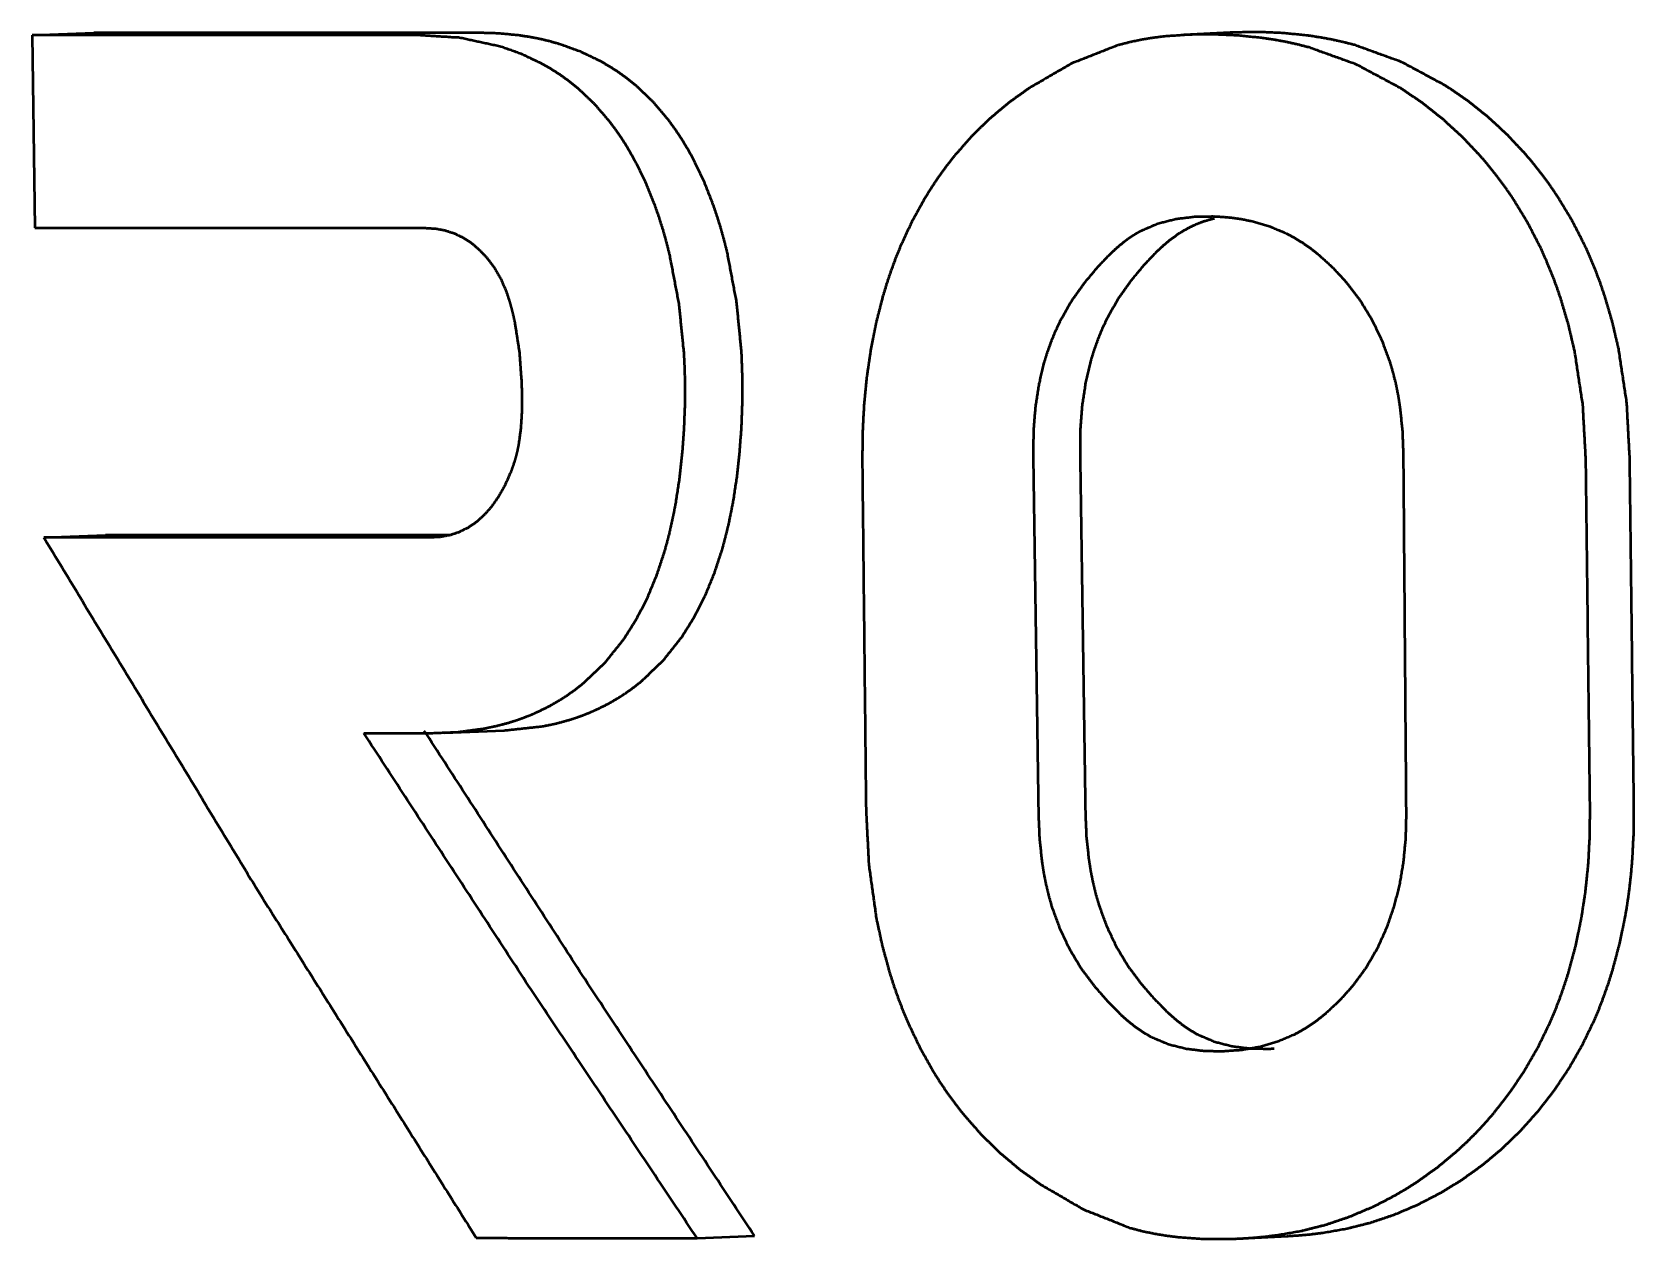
# Paper-space layout 'Layout1' of a CAD drawing. Header units: millimetres. Extents: x 69 to 348, y 30 to 269.
# Drawn here: x 78.74 to 84.18, y 138.42 to 142.52 of the extents above; entities that cross this region are included whole.
import ezdxf

# ---------------------------------------------------------------- set-up
doc = ezdxf.new("R2010")
doc.units = ezdxf.units.MM
doc.layers.add('170', color=7, linetype='Continuous', true_color=0xffffff)

psp = doc.layouts.get("Layout1")

# ---------------------------------------------------------------- linework, layer by layer
at = {"layer": '170', "color": 155, "linetype": 'Continuous', "lineweight": 50}
for p, q in [((78.7436, 142.5047), (78.9531, 142.513)), ((82.8076, 142.5138), (82.6504, 142.5057)), ((78.7436, 142.5047), (78.7535, 141.8511)), ((78.7838, 140.8015), (78.9933, 140.8099)), ((80.1419, 140.1395), (80.3448, 140.1476)), ((80.9995, 138.426), (81.1941, 138.4338)), ((82.8458, 138.4253), (83.0024, 138.4334))]:
    psp.add_line(p, q, dxfattribs=at)
for points, knots in [([(80.2569, 142.5128), (79.5933, 142.513), (78.9531, 142.513)], [0, 0, 0.508972, 1, 1]), ([(80.948, 140.4652), (80.9906, 140.5334), (81.0271, 140.6054), (81.0581, 140.681), (81.084, 140.7598), (81.0952, 140.8004), (81.1052, 140.8414), (81.1141, 140.8827), (81.122, 140.9241), (81.1347, 141.0075), (81.1439, 141.0915), (81.15, 141.176), (81.1532, 141.261), (81.1532, 141.3465), (81.15, 141.4319), (81.1332, 141.6005), (81.1022, 141.766), (81.092, 141.8069), (81.0808, 141.8475), (81.0684, 141.8879), (81.0548, 141.928), (81.024, 142.0061), (80.9884, 142.0808), (80.9687, 142.1168), (80.9475, 142.1518), (80.9249, 142.1858), (80.901, 142.2184), (80.8499, 142.2787), (80.7942, 142.3321), (80.7645, 142.3561), (80.7338, 142.3784), (80.702, 142.3989), (80.6697, 142.4175), (80.6035, 142.449), (80.5355, 142.4736), (80.5009, 142.4835), (80.4662, 142.4918), (80.4314, 142.4985), (80.3965, 142.5039), (80.3267, 142.5107), (80.2569, 142.5128)], [0, 0, 0.031199, 0.062556, 0.094264, 0.126467, 0.142795, 0.1592, 0.175587, 0.191962, 0.224703, 0.257494, 0.290374, 0.323382, 0.356572, 0.389746, 0.455513, 0.520887, 0.537234, 0.553598, 0.570005, 0.586438, 0.619025, 0.651152, 0.667089, 0.682966, 0.698811, 0.714508, 0.74519, 0.775144, 0.789955, 0.804707, 0.819369, 0.833849, 0.862293, 0.89036, 0.904323, 0.918199, 0.931962, 0.945646, 0.972863, 1, 1]), ([(83.3855, 142.325), (83.2346, 142.4056), (83.0771, 142.4625), (83.0367, 142.4729), (82.9959, 142.4819), (82.9547, 142.4894), (82.9133, 142.4955), (82.8308, 142.5037), (82.7486, 142.5073), (82.6668, 142.5064), (82.5854, 142.5006), (82.5448, 142.4955), (82.5043, 142.4888), (82.4639, 142.4802), (82.4239, 142.4698), (82.2711, 142.4096), (82.1275, 142.3267)], [0, 0, 0.128701, 0.254702, 0.286111, 0.317563, 0.349099, 0.380579, 0.442976, 0.504852, 0.566413, 0.627852, 0.65862, 0.689493, 0.720559, 0.75168, 0.875272, 1, 1]), ([(83.5389, 142.3329), (83.3888, 142.4136), (83.2322, 142.4705), (83.192, 142.481), (83.1514, 142.4899), (83.1104, 142.4974), (83.0692, 142.5036), (82.987, 142.5118), (82.9053, 142.5154), (82.8077, 142.5138)], [0, 0, 0.222495, 0.440237, 0.494516, 0.548861, 0.603344, 0.657742, 0.765575, 0.872514, 1, 1]), ([(80.7509, 140.4573), (80.7939, 140.5255), (80.8309, 140.5977), (80.8623, 140.6736), (80.8887, 140.7528), (80.9, 140.7934), (80.9101, 140.8345), (80.9191, 140.8757), (80.927, 140.9171), (80.9398, 141.0005), (80.9491, 141.0845), (80.9554, 141.1692), (80.9586, 141.2544), (80.959, 141.2973), (80.9585, 141.3401), (80.9573, 141.3828), (80.9552, 141.4253), (80.9382, 141.5939), (80.9065, 141.76), (80.8962, 141.8012), (80.8847, 141.8421), (80.872, 141.8826), (80.8583, 141.9225), (80.8272, 142.0001), (80.791, 142.0747), (80.7709, 142.1108), (80.7494, 142.1459), (80.7266, 142.1796), (80.7026, 142.2119), (80.6512, 142.2716), (80.5948, 142.3249), (80.5647, 142.349), (80.5335, 142.3713), (80.5016, 142.3916), (80.469, 142.4099), (80.4024, 142.4413), (80.3337, 142.4658), (80.1939, 142.4959), (80.0534, 142.5047)], [0, 0, 0.031227, 0.062636, 0.094425, 0.126731, 0.143072, 0.15943, 0.175755, 0.192076, 0.224742, 0.257486, 0.290352, 0.323372, 0.339954, 0.356531, 0.373059, 0.38954, 0.45515, 0.520626, 0.53704, 0.553493, 0.569934, 0.586274, 0.618644, 0.650721, 0.666712, 0.682654, 0.698424, 0.713971, 0.744505, 0.774526, 0.789462, 0.804307, 0.81895, 0.833407, 0.861938, 0.890179, 0.945508, 1, 1]), ([(82.1275, 142.3267), (82.0577, 142.2771), (81.992, 142.2221), (81.9303, 142.1619), (81.8727, 142.0963), (81.8454, 142.0615), (81.8192, 142.0256), (81.7943, 141.9887), (81.7708, 141.9509), (81.7275, 141.8726), (81.6894, 141.7909), (81.6723, 141.7487), (81.6564, 141.7056), (81.6418, 141.6618), (81.6284, 141.6176), (81.6056, 141.5281), (81.5877, 141.4372), (81.5742, 141.345), (81.5651, 141.2516), (81.5602, 141.1577), (81.5593, 141.0634)], [0, 0, 0.059223, 0.11845, 0.178063, 0.238418, 0.26901, 0.299768, 0.330529, 0.361321, 0.423122, 0.485483, 0.516975, 0.548709, 0.580632, 0.61258, 0.676446, 0.740504, 0.804919, 0.869774, 0.934841, 1, 1]), ([(84.0136, 141.0633), (84.0034, 141.25), (83.9757, 141.4333), (83.9545, 141.5235), (83.9281, 141.6127), (83.9129, 141.6569), (83.8962, 141.7008), (83.8783, 141.744), (83.8591, 141.7863), (83.8167, 141.8683), (83.769, 141.9468), (83.7431, 141.9847), (83.716, 142.0217), (83.6875, 142.0578), (83.6578, 142.0928), (83.5955, 142.1588), (83.5293, 142.2195), (83.4594, 142.2749), (83.3855, 142.325)], [0, 0, 0.127052, 0.252994, 0.315953, 0.379146, 0.410922, 0.44279, 0.474562, 0.506145, 0.568876, 0.631257, 0.662418, 0.693608, 0.724858, 0.756036, 0.817703, 0.878712, 0.939374, 1, 1]), ([(84.1624, 141.071), (84.1523, 141.2576), (84.1248, 141.4409), (84.1039, 141.5311), (84.0777, 141.6202), (84.0626, 141.6645), (84.0461, 141.7083), (84.0283, 141.7515), (84.0092, 141.7938), (83.9671, 141.8759), (83.9198, 141.9544), (83.8941, 141.9923), (83.8672, 142.0293), (83.8389, 142.0654), (83.8094, 142.1005), (83.7475, 142.1665), (83.6818, 142.2273), (83.6123, 142.2828), (83.5389, 142.3329)], [0, 0, 0.127197, 0.253289, 0.316301, 0.379547, 0.411346, 0.443238, 0.475023, 0.50662, 0.569359, 0.631737, 0.662886, 0.69405, 0.725283, 0.756437, 0.818032, 0.878953, 0.939505, 1, 1]), ([(82.3136, 141.6656), (82.356, 141.7164), (82.4011, 141.764), (82.4251, 141.786), (82.4502, 141.8065), (82.4633, 141.8162), (82.4768, 141.8253), (82.4904, 141.8338), (82.5043, 141.8416), (82.5622, 141.8664), (82.6232, 141.882), (82.6857, 141.8896), (82.7484, 141.8907), (82.7798, 141.8892), (82.8112, 141.8864), (82.8427, 141.882), (82.8741, 141.8759), (82.9356, 141.8588), (82.9949, 141.8341), (83.0238, 141.8188), (83.0519, 141.8015), (83.079, 141.7826), (83.105, 141.7623), (83.1544, 141.7174), (83.2004, 141.6678)], [0, 0, 0.06402, 0.127386, 0.158868, 0.19028, 0.206016, 0.221708, 0.237265, 0.252691, 0.313595, 0.374535, 0.435434, 0.496057, 0.526458, 0.556991, 0.587764, 0.618675, 0.680402, 0.742573, 0.774198, 0.806094, 0.838026, 0.870026, 0.934569, 1, 1]), ([(82.4721, 141.6738), (82.5143, 141.7245), (82.5591, 141.772), (82.583, 141.794), (82.608, 141.8145), (82.6343, 141.8332), (82.6619, 141.8496), (82.6903, 141.8633), (82.7195, 141.8745), (82.754, 141.8844)], [0, 0, 0.183648, 0.365428, 0.455685, 0.545728, 0.635791, 0.724986, 0.812802, 0.900043, 1, 1]), ([(80.0792, 141.8511), (80.1118, 141.8492), (80.1441, 141.8432), (80.1759, 141.8329), (80.2065, 141.8181), (80.2353, 141.799), (80.2622, 141.7757), (80.2871, 141.7489), (80.3097, 141.7191)], [0, 0, 0.118031, 0.236354, 0.357056, 0.479851, 0.604529, 0.732959, 0.865108, 1, 1]), ([(80.3097, 141.7191), (80.3347, 141.6763), (80.354, 141.6299), (80.3619, 141.6057), (80.3689, 141.5809), (80.3751, 141.5559), (80.3806, 141.5307), (80.3964, 141.4292), (80.4038, 141.3265), (80.4051, 141.2747), (80.4044, 141.2229), (80.401, 141.1716), (80.3943, 141.1208), (80.3893, 141.0957), (80.3831, 141.0709), (80.3757, 141.0467), (80.3671, 141.0233), (80.347, 140.9784), (80.3229, 140.9361)], [0, 0, 0.060923, 0.122612, 0.153958, 0.185595, 0.217298, 0.248915, 0.375135, 0.501713, 0.565343, 0.628948, 0.692185, 0.755132, 0.786629, 0.818049, 0.849088, 0.879735, 0.940167, 1, 1]), ([(82.14, 141.0827), (82.141, 141.1621), (82.1471, 141.241), (82.1588, 141.3187), (82.1767, 141.3943), (82.188, 141.4311), (82.201, 141.4674), (82.2157, 141.5031), (82.2322, 141.538), (82.2697, 141.6043), (82.3136, 141.6656)], [0, 0, 0.127835, 0.255416, 0.382066, 0.507113, 0.569271, 0.631355, 0.693572, 0.755702, 0.878485, 1, 1]), ([(82.299, 141.0909), (82.3, 141.1703), (82.3061, 141.2492), (82.3178, 141.3269), (82.3356, 141.4025), (82.3469, 141.4393), (82.3599, 141.4756), (82.3745, 141.5113), (82.3909, 141.5462), (82.4284, 141.6125), (82.4721, 141.6738)], [0, 0, 0.127882, 0.255509, 0.38218, 0.50724, 0.569422, 0.631507, 0.693703, 0.755825, 0.878552, 1, 1]), ([(83.2004, 141.6678), (83.2473, 141.6064), (83.2879, 141.5398), (83.3218, 141.4692), (83.3488, 141.3957), (83.3598, 141.3579), (83.3691, 141.3195), (83.3768, 141.2805), (83.383, 141.2412), (83.3911, 141.1621), (83.3941, 141.0826)], [0, 0, 0.122815, 0.246715, 0.37121, 0.495619, 0.558103, 0.620919, 0.68412, 0.747361, 0.873563, 1, 1]), ([(80.3229, 140.9361), (80.3015, 140.9057), (80.2776, 140.8785), (80.2512, 140.8546), (80.2226, 140.8349), (80.1924, 140.8199), (80.1607, 140.8095), (80.128, 140.8034), (80.095, 140.8015)], [0, 0, 0.13414, 0.264798, 0.393313, 0.518613, 0.640312, 0.760912, 0.880721, 1, 1]), ([(78.7838, 140.8015), (79.5033, 139.6146), (80.2503, 138.427)], [0, 0, 0.497278, 1, 1]), ([(80.1601, 140.8097), (79.6341, 140.8098), (78.9933, 140.8099)], [0, 0, 0.450826, 1, 1]), ([(80.0964, 140.1386), (80.1868, 140.1422), (80.2764, 140.1541), (80.3209, 140.1635), (80.3652, 140.1754), (80.3872, 140.1825), (80.4091, 140.1902), (80.431, 140.1987), (80.4527, 140.2079), (80.4952, 140.2286), (80.5365, 140.2523), (80.5567, 140.2654), (80.5766, 140.2792), (80.5961, 140.2939), (80.6153, 140.3093), (80.6872, 140.3778), (80.7509, 140.4573)], [0, 0, 0.119133, 0.238269, 0.29819, 0.358581, 0.389026, 0.419679, 0.450581, 0.481621, 0.543891, 0.606692, 0.638376, 0.670314, 0.702534, 0.734968, 0.865726, 1, 1]), ([(80.3447, 140.1476), (80.4783, 140.1621), (80.5224, 140.1715), (80.5662, 140.1835), (80.588, 140.1905), (80.6097, 140.1982), (80.6314, 140.2067), (80.6529, 140.2159), (80.695, 140.2365), (80.7359, 140.2603), (80.7559, 140.2734), (80.7756, 140.2872), (80.7949, 140.3019), (80.8139, 140.3173), (80.885, 140.3857), (80.948, 140.4652)], [0, 0, 0.189684, 0.253324, 0.317455, 0.349791, 0.382352, 0.415176, 0.448158, 0.514348, 0.58111, 0.61481, 0.648779, 0.683071, 0.717583, 0.85684, 1, 1]), ([(80.9995, 138.426), (80.4276, 139.2823), (79.8692, 140.1382)], [0, 0, 0.501903, 1, 1]), ([(79.8694, 140.1386), (79.8977, 140.1386), (79.9542, 140.1386), (80.011, 140.1386), (80.0394, 140.1386), (80.0964, 140.1386)], [0, 0, 0.124337, 0.37358, 0.623597, 0.74889, 1, 1]), ([(81.1941, 138.4338), (80.628, 139.2906), (80.074, 140.1468)], [0, 0, 0.501786, 1, 1]), ([(81.5721, 139.8787), (81.5816, 139.6913), (81.6075, 139.5074), (81.6272, 139.4168), (81.6518, 139.3272), (81.666, 139.2828), (81.6815, 139.2387), (81.6982, 139.1953), (81.7162, 139.1528), (81.7557, 139.0702), (81.8003, 138.9911), (81.8245, 138.9529), (81.8499, 138.9155), (81.8767, 138.8791), (81.9047, 138.8437), (81.9635, 138.7769), (82.0264, 138.7155), (82.0931, 138.6593), (82.164, 138.6086)], [0, 0, 0.128521, 0.255813, 0.319329, 0.382984, 0.414941, 0.446959, 0.478833, 0.510489, 0.573223, 0.635424, 0.666421, 0.697392, 0.728396, 0.759286, 0.820288, 0.880512, 0.940296, 1, 1]), ([(82.3481, 139.2793), (82.3025, 139.34), (82.263, 139.4059), (82.2299, 139.4758), (82.2036, 139.5487), (82.1928, 139.5861), (82.1836, 139.6242), (82.1759, 139.6629), (82.1697, 139.702), (82.1614, 139.7804), (82.158, 139.8594)], [0, 0, 0.122019, 0.245394, 0.369635, 0.49404, 0.556609, 0.619563, 0.682935, 0.746395, 0.873059, 1, 1]), ([(82.164, 138.6086), (82.3106, 138.5233), (82.4662, 138.4617), (82.5068, 138.451), (82.548, 138.4422), (82.5894, 138.4353), (82.6308, 138.4301), (82.714, 138.4242), (82.7976, 138.4236), (82.8395, 138.425), (82.8815, 138.4276), (82.9235, 138.4315), (82.9654, 138.4367), (83.0482, 138.4511), (83.1296, 138.4715), (83.2096, 138.4983), (83.2881, 138.5314), (83.3268, 138.5504), (83.3651, 138.5709), (83.4027, 138.5928), (83.4394, 138.616), (83.5101, 138.6664), (83.5773, 138.7223), (83.6096, 138.7522), (83.6409, 138.7834), (83.6713, 138.816), (83.7008, 138.8499), (83.7561, 138.9208), (83.8062, 138.9953), (83.8513, 139.0735), (83.8912, 139.1554), (83.9093, 139.1977), (83.9259, 139.2408), (83.9412, 139.2842), (83.9551, 139.3281), (83.979, 139.417), (83.998, 139.5073), (84.0121, 139.5992), (84.0217, 139.6919), (84.0268, 139.7851), (84.0278, 139.8786)], [0, 0, 0.060446, 0.120083, 0.135078, 0.150087, 0.165028, 0.179918, 0.209641, 0.239425, 0.254372, 0.269371, 0.284417, 0.299447, 0.329393, 0.359311, 0.389372, 0.419745, 0.435114, 0.450595, 0.466095, 0.481574, 0.512541, 0.543664, 0.559337, 0.575109, 0.59101, 0.607021, 0.639053, 0.671076, 0.703242, 0.735706, 0.752107, 0.768553, 0.784974, 0.801375, 0.83418, 0.867084, 0.900192, 0.933438, 0.966692, 1, 1]), ([(82.5066, 139.2875), (82.4611, 139.3482), (82.4217, 139.4141), (82.3888, 139.484), (82.3625, 139.5569), (82.3518, 139.5943), (82.3426, 139.6325), (82.3349, 139.6711), (82.3287, 139.7102), (82.3204, 139.7886), (82.3171, 139.8676)], [0, 0, 0.121939, 0.245259, 0.369493, 0.493919, 0.556483, 0.619462, 0.682833, 0.746313, 0.873016, 1, 1]), ([(83.0028, 138.4335), (83.0376, 138.4357), (83.0795, 138.4395), (83.1212, 138.4447), (83.2036, 138.4591), (83.2847, 138.4795), (83.3642, 138.5063), (83.4422, 138.5394), (83.5187, 138.5788), (83.5927, 138.624), (83.663, 138.6744), (83.7298, 138.7303), (83.7929, 138.7914), (83.8523, 138.8579), (83.9073, 138.9288), (83.9571, 139.0034), (84.0018, 139.0816), (84.0413, 139.1634), (84.0592, 139.2057), (84.0757, 139.2487), (84.0908, 139.2922), (84.1046, 139.3361), (84.1283, 139.425), (84.1471, 139.5153), (84.1547, 139.5609), (84.1611, 139.6069), (84.1664, 139.6532), (84.1706, 139.6997), (84.1757, 139.7928), (84.1766, 139.8862)], [0, 0, 0.016796, 0.037006, 0.057218, 0.097469, 0.137661, 0.178017, 0.21877, 0.260142, 0.301812, 0.343455, 0.385297, 0.427563, 0.470433, 0.513576, 0.556698, 0.600009, 0.643712, 0.66579, 0.68795, 0.710091, 0.732207, 0.776431, 0.820784, 0.843047, 0.865384, 0.887794, 0.910234, 0.95508, 1, 1]), ([(83.4037, 139.8593), (83.4017, 139.7805), (83.3943, 139.7023), (83.3813, 139.6253), (83.3624, 139.5503), (83.3373, 139.4778), (83.3055, 139.4078), (83.2669, 139.3416), (83.2218, 139.2806)], [0, 0, 0.127241, 0.254236, 0.380503, 0.505385, 0.629457, 0.753749, 0.877486, 1, 1]), ([(83.2218, 139.2806), (83.1779, 139.2316), (83.1304, 139.1873), (83.1052, 139.167), (83.0789, 139.1482), (83.0517, 139.1311), (83.0238, 139.1159), (82.966, 139.0914), (82.9057, 139.0741), (82.8442, 139.0636), (82.7825, 139.0592), (82.7208, 139.0601), (82.659, 139.0675), (82.5984, 139.0827), (82.5407, 139.1072), (82.513, 139.1233), (82.4864, 139.1416), (82.4612, 139.1617), (82.4371, 139.1833), (82.3914, 139.2297), (82.3481, 139.2793)], [0, 0, 0.06467, 0.128497, 0.160242, 0.19199, 0.223571, 0.254784, 0.316446, 0.37801, 0.439352, 0.500115, 0.560732, 0.621834, 0.683188, 0.7448, 0.776253, 0.80796, 0.839634, 0.871388, 0.935374, 1, 1]), ([(82.9562, 139.068), (82.9392, 139.0673), (82.8778, 139.0682), (82.8163, 139.0756), (82.7559, 139.0909), (82.6984, 139.1153), (82.6709, 139.1315), (82.6444, 139.1498), (82.6193, 139.1699), (82.5953, 139.1915), (82.5498, 139.2379), (82.5066, 139.2875)], [0, 0, 0.032474, 0.149628, 0.26776, 0.386422, 0.505635, 0.566527, 0.627909, 0.689244, 0.750763, 0.874737, 1, 1]), ([(80.2503, 138.427), (80.4349, 138.4267), (80.5281, 138.4266), (80.7157, 138.4264), (80.9046, 138.4261), (80.9995, 138.426)], [0, 0, 0.246439, 0.370797, 0.62116, 0.873311, 1, 1])]:
    psp.add_open_spline(points, degree=1, knots=knots, dxfattribs=at)
for points in [[(80.0534, 142.5047), (78.7436, 142.5047)], [(78.7535, 141.8511), (80.0792, 141.8511)], [(81.5593, 141.0634), (81.5721, 139.8787)], [(82.158, 139.8594), (82.14, 141.0827)], [(82.3171, 139.8676), (82.299, 141.0909)], [(83.3941, 141.0826), (83.4037, 139.8593)], [(84.0278, 139.8786), (84.0136, 141.0633)], [(84.1766, 139.8862), (84.1624, 141.071)], [(80.095, 140.8015), (78.7838, 140.8015)]]:
    psp.add_open_spline(points, degree=1, dxfattribs=at)

doc.saveas('drawing.dxf')
